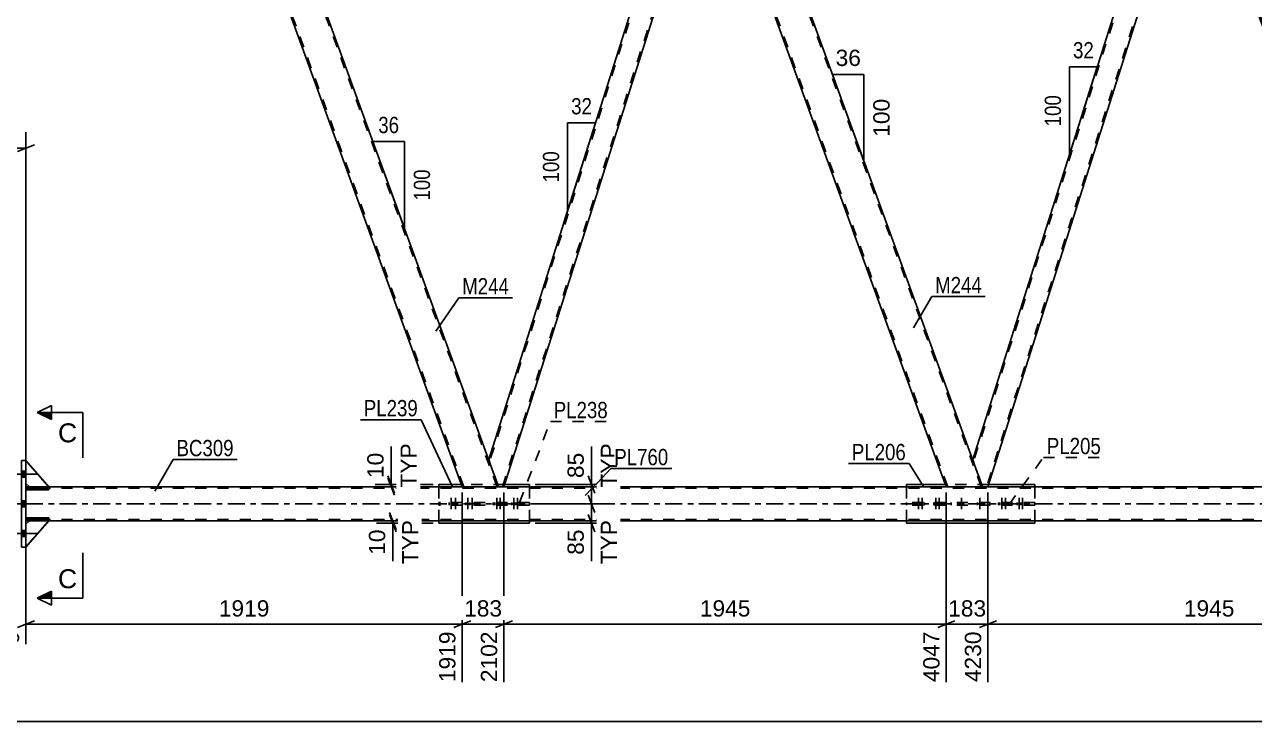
# Model space of a CAD drawing. Header units: millimetres. Extents: x -88 to 753, y -403 to 191.
# Drawn here: x 43.5 to 259.8, y -163.3 to -40.7 of the extents above; entities that cross this region are included whole.
import ezdxf

# ---------------------------------------------------------------- set-up
doc = ezdxf.new("R2010")
doc.units = ezdxf.units.MM
doc.linetypes.add('DXK_LINE_DOT2', pattern=[3.9198, 1.9599, -1.9599])
doc.linetypes.add('DXK_LINE_DOT3', pattern=[5.9187, 2.979, -0.9799, 0.9799, -0.9799])
doc.styles.add('Arial', font='arial.ttf', dxfattribs={"height": 0.2})
doc.styles.add('Arial Narrow', font='ARIALN.TTF', dxfattribs={"height": 0.2})

# ---------------------------------------------------------------- blocks, each defined once
blk = doc.blocks.new('Part-317404679-3032 - 2929')
at = {"color": 2, "linetype": 'Continuous'}
for p, q in [((120.32, -121.6), (116.32, -121.6)), ((116.32, -122), (116.32, -121.6)), ((132.31, -121.6), (127.92, -121.6)), ((132.31, -122), (132.31, -121.6)), ((116.32, -128.4), (116.32, -128)), ((116.32, -128.4), (132.31, -128.4)), ((132.31, -128.4), (132.31, -128))]:
    blk.add_line(p, q, dxfattribs=at)
at = {"color": 7, "linetype": 'DXK_LINE_DOT2'}
for p, q in [((116.32, -128), (116.32, -122)), ((127.92, -121.6), (120.32, -121.6)), ((132.31, -128), (132.31, -122))]:
    blk.add_line(p, q, dxfattribs=at)
blk = doc.blocks.new('Part-317404679-3264 - 2929')
at = {"color": 7, "linetype": 'DXK_LINE_DOT2'}
for p, q in [((43.72, -121.4), (43.72, -117.4)), ((43.72, -117.4), (47.72, -122)), ((44.32, -122), (43.72, -121.4)), ((47.72, -122), (44.32, -122))]:
    blk.add_line(p, q, dxfattribs=at)
blk = doc.blocks.new('Bolt-317404679-3001 - 2929')
at = {"color": 1, "linetype": 'DXK_LINE_DOT2'}
for p, q in [((118.17, -124.76), (118.17, -125.24)), ((118.53, -123.96), (118.53, -126.96)), ((118.89, -124.76), (118.89, -125.24)), ((118.9, -124.76), (118.9, -125.24)), ((119.26, -123.96), (119.26, -126.96)), ((119.62, -124.76), (119.62, -125.24)), ((121.09, -124.76), (121.09, -125.24)), ((121.45, -123.96), (121.45, -126.96)), ((121.81, -124.76), (121.81, -125.24)), ((121.82, -124.76), (121.82, -125.24)), ((122.18, -123.96), (122.18, -126.96)), ((122.54, -124.76), (122.54, -125.24))]:
    blk.add_line(p, q, dxfattribs=at)
blk = doc.blocks.new('Part-317404679-3027 - 2929')
at = {"color": 2, "linetype": 'Continuous'}
for p, q in [((44.32, -122), (43.72, -122)), ((120.46, -122), (47.72, -122)), ((205.6, -122), (126.85, -122)), ((290.73, -122), (211.98, -122)), ((44.32, -128), (43.72, -128)), ((651.66, -128), (47.72, -128))]:
    blk.add_line(p, q, dxfattribs=at)
at = {"color": 7, "linetype": 'DXK_LINE_DOT2'}
for p, q in [((43.72, -128), (43.72, -122)), ((651.66, -122.24), (43.72, -122.24)), ((47.72, -122), (44.32, -122)), ((126.85, -122), (120.46, -122)), ((211.98, -122), (205.6, -122)), ((651.66, -127.76), (43.72, -127.76)), ((47.72, -128), (44.32, -128))]:
    blk.add_line(p, q, dxfattribs=at)
at = {"color": 7, "linetype": 'DXK_LINE_DOT3'}
blk.add_line((43.72, -125), (651.66, -125), dxfattribs=at)
blk = doc.blocks.new('Bolt-317404679-3160 - 2929')
at = {"color": 1, "linetype": 'DXK_LINE_DOT2'}
for p, q in [((200.37, -124.76), (200.37, -125.24)), ((200.73, -123.96), (200.73, -126.96)), ((200.97, -124.76), (200.97, -125.24)), ((201.09, -124.76), (201.09, -125.24)), ((201.33, -123.96), (201.33, -126.96)), ((201.69, -124.76), (201.69, -125.24)), ((203.39, -124.76), (203.39, -125.24)), ((203.75, -123.96), (203.75, -126.96)), ((203.99, -124.76), (203.99, -125.24)), ((204.11, -124.76), (204.11, -125.24)), ((204.35, -123.96), (204.35, -126.96)), ((204.71, -124.76), (204.71, -125.24))]:
    blk.add_line(p, q, dxfattribs=at)
blk = doc.blocks.new('Bolt-317404679-3161 - 2929')
at = {"color": 1, "linetype": 'DXK_LINE_DOT2'}
for p, q in [((207.91, -124.76), (207.91, -125.24)), ((207.91, -124.76), (207.91, -125.24)), ((208.27, -123.96), (208.27, -126.96)), ((208.27, -123.96), (208.27, -126.96)), ((208.63, -124.76), (208.63, -125.24)), ((208.63, -124.76), (208.63, -125.24)), ((211.11, -124.76), (211.11, -125.24)), ((211.11, -124.76), (211.11, -125.24)), ((211.47, -123.96), (211.47, -126.96)), ((211.47, -123.96), (211.47, -126.96)), ((211.83, -124.76), (211.83, -125.24)), ((211.83, -124.76), (211.83, -125.24))]:
    blk.add_line(p, q, dxfattribs=at)
blk = doc.blocks.new('Part-317404679-3172 - 2929')
at = {"color": 7, "linetype": 'DXK_LINE_DOT2'}
for p, q in [((132.31, -124.76), (116.32, -124.76)), ((116.32, -124.76), (116.32, -125.24)), ((132.31, -125.24), (116.32, -125.24)), ((122.82, -124.76), (122.82, -125.24)), ((125.91, -125.24), (125.91, -124.76)), ((132.31, -124.76), (132.31, -125.24))]:
    blk.add_line(p, q, dxfattribs=at)
blk = doc.blocks.new('Part-317404679-3188 - 2929')
at = {"color": 7, "linetype": 'DXK_LINE_DOT2'}
for p, q in [((221.17, -124.76), (198.57, -124.76)), ((198.57, -124.76), (198.57, -125.24)), ((221.17, -125.24), (198.57, -125.24)), ((204.98, -124.76), (204.98, -125.24)), ((206.47, -125.24), (206.47, -124.76)), ((213.27, -125.24), (213.27, -124.76)), ((214.76, -125.24), (214.76, -124.76)), ((221.17, -124.76), (221.17, -125.24))]:
    blk.add_line(p, q, dxfattribs=at)
blk = doc.blocks.new('Part-317404679-3189 - 2929')
at = {"color": 7, "linetype": 'DXK_LINE_DOT2'}
for p, q in [((44.32, -128), (43.72, -128.6)), ((43.72, -132.6), (47.72, -128)), ((43.72, -128.6), (43.72, -132.6)), ((47.72, -128), (44.32, -128))]:
    blk.add_line(p, q, dxfattribs=at)
blk = doc.blocks.new('Part-317404679-3201 - 2929')
at = {"color": 7, "linetype": 'DXK_LINE_DOT2'}
for p, q in [((47.72, -122.24), (43.72, -122.24)), ((43.72, -122.24), (43.72, -122.56)), ((43.72, -122.56), (47.72, -122.56)), ((44.32, -122.56), (44.32, -122.24)), ((47.72, -122.56), (47.72, -122.24))]:
    blk.add_line(p, q, dxfattribs=at)
blk = doc.blocks.new('Part-317404679-3202 - 2929')
at = {"color": 7, "linetype": 'DXK_LINE_DOT2'}
for p, q in [((47.72, -127.44), (43.72, -127.44)), ((43.72, -127.44), (43.72, -127.76)), ((44.32, -127.76), (44.32, -127.44)), ((47.72, -127.76), (47.72, -127.44)), ((43.72, -127.76), (47.72, -127.76))]:
    blk.add_line(p, q, dxfattribs=at)
blk = doc.blocks.new('Part-317404679-3384 - 2929')
at = {"color": 2, "linetype": 'Continuous'}
for p, q in [((290.73, -122), (247.42, -3)), ((247.42, -3), (253.8, -3)), ((297.12, -122), (253.8, -3)), ((297.08, -122), (290.73, -122)), ((297.12, -122), (297.08, -122))]:
    blk.add_line(p, q, dxfattribs=at)
at = {"color": 7, "linetype": 'DXK_LINE_DOT2'}
for p, q in [((290.99, -122), (247.67, -3)), ((296.86, -122), (253.55, -3))]:
    blk.add_line(p, q, dxfattribs=at)
blk = doc.blocks.new('Bolt-317404679-3224 - 2929')
at = {"color": 1, "linetype": 'DXK_LINE_DOT2'}
for p, q in [((215.03, -124.76), (215.03, -125.24)), ((215.39, -123.96), (215.39, -126.96)), ((215.63, -124.76), (215.63, -125.24)), ((215.75, -124.76), (215.75, -125.24)), ((215.99, -123.96), (215.99, -126.96)), ((216.35, -124.76), (216.35, -125.24)), ((218.05, -124.76), (218.05, -125.24)), ((218.41, -123.96), (218.41, -126.96)), ((218.65, -124.76), (218.65, -125.24)), ((218.77, -124.76), (218.77, -125.24)), ((219.01, -123.96), (219.01, -126.96)), ((219.37, -124.76), (219.37, -125.24))]:
    blk.add_line(p, q, dxfattribs=at)
blk = doc.blocks.new('Part-317404679-3261 - 2929')
at = {"color": 2, "linetype": 'Continuous'}
for p, q in [((47.72, -122.24), (43.72, -122.24)), ((43.72, -122.24), (43.72, -122.56)), ((47.72, -122.56), (43.72, -122.56)), ((47.72, -122.48), (47.72, -122.24)), ((47.72, -122.56), (47.72, -122.48))]:
    blk.add_line(p, q, dxfattribs=at)
at = {"color": 7, "linetype": 'DXK_LINE_DOT2'}
for p, q in [((44.32, -122.56), (44.32, -122.24)), ((47.72, -122.48), (47.72, -122.48))]:
    blk.add_line(p, q, dxfattribs=at)
blk = doc.blocks.new('Part-317404679-3262 - 2929')
at = {"color": 2, "linetype": 'Continuous'}
for p, q in [((47.72, -127.44), (43.72, -127.44)), ((43.72, -127.44), (43.72, -127.76)), ((47.72, -127.52), (47.72, -127.44)), ((47.72, -127.76), (47.72, -127.52)), ((47.72, -127.76), (43.72, -127.76))]:
    blk.add_line(p, q, dxfattribs=at)
at = {"color": 7, "linetype": 'DXK_LINE_DOT2'}
for p, q in [((44.32, -127.76), (44.32, -127.44)), ((47.72, -127.52), (47.72, -127.52))]:
    blk.add_line(p, q, dxfattribs=at)
blk = doc.blocks.new('Part-317404679-3304 - 2929')
at = {"color": 2, "linetype": 'Continuous'}
for p, q in [((205.6, -122), (162.29, -3)), ((162.29, -3), (168.67, -3)), ((211.98, -122), (168.67, -3)), ((211.94, -122), (205.6, -122)), ((211.98, -122), (211.94, -122))]:
    blk.add_line(p, q, dxfattribs=at)
at = {"color": 7, "linetype": 'DXK_LINE_DOT2'}
for p, q in [((205.85, -122), (162.54, -3)), ((211.73, -122), (168.41, -3))]:
    blk.add_line(p, q, dxfattribs=at)
blk = doc.blocks.new('Part-317404679-3430 - 2929')
at = {"color": 2, "linetype": 'Continuous'}
for p, q in [((246.47, -3), (210.25, -117.23)), ((249.15, -7.77), (212.93, -122))]:
    blk.add_line(p, q, dxfattribs=at)
at = {"color": 7, "linetype": 'DXK_LINE_DOT2'}
for p, q in [((246.72, -3), (210.38, -117.6)), ((247.42, -3), (246.47, -3)), ((247.42, -3), (249.15, -7.77)), ((249.02, -7.4), (212.68, -122)), ((211.98, -122), (210.25, -117.23)), ((212.93, -122), (211.98, -122))]:
    blk.add_line(p, q, dxfattribs=at)
blk = doc.blocks.new('Part-317404679-3309 - 2929')
at = {"color": 2, "linetype": 'Continuous'}
for p, q in [((120.46, -122), (77.15, -3)), ((77.15, -3), (83.54, -3)), ((126.85, -122), (83.54, -3)), ((126.81, -122), (120.46, -122)), ((126.85, -122), (126.81, -122))]:
    blk.add_line(p, q, dxfattribs=at)
at = {"color": 7, "linetype": 'DXK_LINE_DOT2'}
for p, q in [((120.72, -122), (77.41, -3)), ((126.59, -122), (83.28, -3))]:
    blk.add_line(p, q, dxfattribs=at)
blk = doc.blocks.new('Part-317404679-3311 - 2929')
at = {"color": 2, "linetype": 'Continuous'}
for p, q in [((43.72, -117.4), (47.72, -122)), ((44.32, -122), (43.72, -121.4)), ((47.72, -122), (44.32, -122))]:
    blk.add_line(p, q, dxfattribs=at)
at = {"color": 7, "linetype": 'DXK_LINE_DOT2'}
blk.add_line((43.72, -121.4), (43.72, -117.4), dxfattribs=at)
blk = doc.blocks.new('Part-317404679-3313 - 2929')
at = {"color": 2, "linetype": 'Continuous'}
for p, q in [((44.32, -128), (43.72, -128.6)), ((43.72, -132.6), (47.72, -128)), ((47.72, -128), (44.32, -128))]:
    blk.add_line(p, q, dxfattribs=at)
at = {"color": 7, "linetype": 'DXK_LINE_DOT2'}
blk.add_line((43.72, -128.6), (43.72, -132.6), dxfattribs=at)
blk = doc.blocks.new('Part-317404679-3347 - 2929')
at = {"color": 2, "linetype": 'Continuous'}
for p, q in [((42.92, -132.6), (42.92, -117.4)), ((43.72, -117.4), (42.92, -117.4)), ((43.72, -132.6), (43.72, -117.4)), ((43.72, -132.6), (42.92, -132.6))]:
    blk.add_line(p, q, dxfattribs=at)
blk = doc.blocks.new('Part-317404679-3379 - 2929')
at = {"color": 2, "linetype": 'Continuous'}
for p, q in [((205.45, -121.6), (198.57, -121.6)), ((198.57, -122), (198.57, -121.6)), ((221.17, -121.6), (213.06, -121.6)), ((221.17, -122), (221.17, -121.6)), ((198.57, -128.4), (198.57, -128)), ((198.57, -128.4), (221.17, -128.4)), ((221.17, -128.4), (221.17, -128))]:
    blk.add_line(p, q, dxfattribs=at)
at = {"color": 7, "linetype": 'DXK_LINE_DOT2'}
for p, q in [((198.57, -128), (198.57, -122)), ((213.06, -121.6), (205.45, -121.6)), ((221.17, -128), (221.17, -122))]:
    blk.add_line(p, q, dxfattribs=at)
blk = doc.blocks.new('Part-317404679-3435 - 2929')
at = {"color": 2, "linetype": 'Continuous'}
for p, q in [((161.34, -3), (125.11, -117.23)), ((164.02, -7.77), (127.8, -122))]:
    blk.add_line(p, q, dxfattribs=at)
at = {"color": 7, "linetype": 'DXK_LINE_DOT2'}
for p, q in [((161.59, -3), (125.25, -117.6)), ((162.29, -3), (161.34, -3)), ((162.29, -3), (164.02, -7.77)), ((127.55, -122), (163.89, -7.4)), ((126.85, -122), (125.11, -117.23)), ((127.8, -122), (126.85, -122))]:
    blk.add_line(p, q, dxfattribs=at)
blk = doc.blocks.new('Bolt-317404679-3495 - 2929')
at = {"linetype": 'Continuous'}
for points in [[(43.72, -120.32), (43.72, -119.28), (42.92, -119.28), (42.92, -120.32)], [(43.72, -120.32), (43.72, -119.28), (42.92, -119.28), (42.92, -120.32)], [(43.72, -120.32), (43.72, -119.28), (42.92, -119.28), (42.92, -120.32)], [(43.72, -125.52), (43.72, -124.48), (42.92, -124.48), (42.92, -125.52)], [(43.72, -125.52), (43.72, -124.48), (42.92, -124.48), (42.92, -125.52)], [(43.72, -130.72), (43.72, -129.68), (42.92, -129.68), (42.92, -130.72)], [(43.72, -130.72), (43.72, -129.68), (42.92, -129.68), (42.92, -130.72)], [(43.72, -130.72), (43.72, -129.68), (42.92, -129.68), (42.92, -130.72)]]:
    blk.add_hatch(color=1, dxfattribs=at).paths.add_polyline_path(points)
at = {"color": 1, "linetype": 'Continuous'}
for p, q in [((41.52, -119.8), (45.72, -119.8)), ((41.52, -119.8), (45.72, -119.8)), ((41.52, -119.8), (45.72, -119.8)), ((42.92, -119.28), (43.72, -119.28)), ((42.92, -119.28), (43.72, -119.28)), ((42.92, -119.28), (43.72, -119.28)), ((42.92, -120.32), (43.72, -120.32)), ((42.92, -120.32), (43.72, -120.32)), ((42.92, -120.32), (43.72, -120.32)), ((41.52, -125), (45.72, -125)), ((41.52, -125), (45.72, -125)), ((42.92, -124.48), (43.72, -124.48)), ((42.92, -124.48), (43.72, -124.48)), ((42.92, -125.52), (43.72, -125.52)), ((42.92, -125.52), (43.72, -125.52)), ((42.92, -129.68), (43.72, -129.68)), ((42.92, -129.68), (43.72, -129.68)), ((42.92, -129.68), (43.72, -129.68)), ((41.52, -130.2), (45.72, -130.2)), ((41.52, -130.2), (45.72, -130.2)), ((41.52, -130.2), (45.72, -130.2)), ((42.92, -130.72), (43.72, -130.72)), ((42.92, -130.72), (43.72, -130.72)), ((42.92, -130.72), (43.72, -130.72))]:
    blk.add_line(p, q, dxfattribs=at)
blk = doc.blocks.new('Bolt-317404679-3512 - 2929')
at = {"color": 1, "linetype": 'DXK_LINE_DOT2'}
for p, q in [((126.17, -124.76), (126.17, -125.24)), ((126.53, -123.96), (126.53, -126.96)), ((126.77, -124.76), (126.77, -125.24)), ((126.89, -124.76), (126.89, -125.24)), ((127.13, -123.96), (127.13, -126.96)), ((127.49, -124.76), (127.49, -125.24)), ((129.19, -124.76), (129.19, -125.24)), ((129.55, -123.96), (129.55, -126.96)), ((129.79, -124.76), (129.79, -125.24)), ((129.91, -124.76), (129.91, -125.24)), ((130.15, -123.96), (130.15, -126.96)), ((130.51, -124.76), (130.51, -125.24))]:
    blk.add_line(p, q, dxfattribs=at)
blk = doc.blocks.new('AngleDimension-317404679-14918 - 2929')
at = {"color": 7, "linetype": 'Continuous'}
for p, q in [((139, -57.98), (143.9, -57.98)), ((139, -73.43), (143.9, -57.98)), ((139, -73.43), (139, -57.98)), ((138.35, -75.5), (139, -73.43))]:
    blk.add_line(p, q, dxfattribs=at)
at = {"color": 0}
for points in [[(143.88, -57.08), (143.88, -52.88), (139.02, -52.88), (139.02, -57.08)], [(138.1, -62.36), (133.9, -62.36), (133.9, -69.05), (138.1, -69.05)]]:
    blk.add_wipeout(points, dxfattribs=at)
at = {"color": 3, "style": 'Arial Narrow'}
blk.add_text('32', height=2.863, dxfattribs=at).set_placement((139.62, -56.48))
blk.add_text('100', height=2.863, rotation=90.0002, dxfattribs=at).set_placement((137.5, -68.45))
blk = doc.blocks.new('StraightDimension-317404679-4213 - 2929')
at = {"color": 7, "linetype": 'Continuous'}
for p, q in [((0.16, -4), (0.16, -64.84)), ((43.72, -121), (43.72, -59.59)), ((1.66, -61.84), (-1.34, -63.04)), ((0.16, -62.44), (43.72, -62.44)), ((42.22, -63.04), (45.22, -61.84))]:
    blk.add_line(p, q, dxfattribs=at)
at = {"color": 0}
blk.add_wipeout([(26.99, -61.69), (26.99, -57.49), (16.89, -57.49), (16.89, -61.69)], dxfattribs=at)
at = {"color": 3, "style": 'Arial'}
blk.add_text('1137', height=2.865, dxfattribs=at).set_placement((17.49, -61.09))
blk = doc.blocks.new('AngleDimension-317404679-14932 - 2929')
at = {"color": 7, "linetype": 'Continuous'}
for p, q in [((227.27, -48.12), (232.16, -48.12)), ((227.27, -63.56), (232.16, -48.12)), ((227.27, -63.56), (227.27, -48.12)), ((227.5, -62.81), (227.27, -63.56))]:
    blk.add_line(p, q, dxfattribs=at)
at = {"color": 0}
for points in [[(232.14, -47.22), (232.14, -43.02), (227.29, -43.02), (227.29, -47.22)], [(226.37, -52.5), (222.17, -52.5), (222.17, -59.18), (226.37, -59.18)]]:
    blk.add_wipeout(points, dxfattribs=at)
at = {"color": 3, "style": 'Arial Narrow'}
blk.add_text('32', height=2.863, dxfattribs=at).set_placement((227.89, -46.62))
blk.add_text('100', height=2.863, rotation=90.0002, dxfattribs=at).set_placement((225.77, -58.58))
blk = doc.blocks.new('StraightDimension-317404679-4196 - 2929')
at = {"color": 7, "linetype": 'Continuous'}
for p, q in [((107.37, -120.1), (108.57, -123.1)), ((108.57, -123.5), (107.37, -120.5)), ((115.32, -121.6), (105.12, -121.6)), ((115.32, -122), (105.12, -122)), ((107.97, -122), (107.97, -121.6))]:
    blk.add_line(p, q, dxfattribs=at)
at = {"color": 0}
blk.add_wipeout([(107.22, -115.43), (103.02, -115.43), (103.02, -121.07), (107.22, -121.07)], dxfattribs=at)
at = {"color": 7, "linetype": 'Continuous'}
blk.add_line((107.97, -121.6), (107.97, -114.9), dxfattribs=at)
at = {"color": 3, "style": 'Arial'}
blk.add_text('10', height=2.865, rotation=90.0002, dxfattribs=at).set_placement((106.62, -120.47))
at = {"color": 0, "linetype": 'Continuous'}
blk.add_wipeout([(113.07, -113.76), (108.87, -113.76), (108.87, -122.74), (113.07, -122.74)], dxfattribs=at)
at = {"color": 7, "linetype": 'Continuous'}
blk.add_line((107.97, -121.6), (107.97, -114.9), dxfattribs=at)
at = {"color": 3, "linetype": 'Continuous', "style": 'Arial'}
blk.add_text('TYP', height=2.865, rotation=90.0002, dxfattribs=at).set_placement((112.47, -122.14))
blk = doc.blocks.new('StraightDimension-317404679-4238 - 2929')
at = {"color": 7, "linetype": 'Continuous'}
blk.add_line((-0.64, -163.28), (664.56, -163.28), dxfattribs=at)
blk = doc.blocks.new('AngleDimension-317404679-4331 - 2929')
at = {"color": 7, "linetype": 'Continuous'}
for p, q in [((191.12, -49.47), (185.58, -49.47)), ((191.12, -64.69), (185.58, -49.47)), ((191.12, -64.69), (191.12, -49.47)), ((191.58, -65.94), (191.12, -64.69))]:
    blk.add_line(p, q, dxfattribs=at)
at = {"color": 0}
for points in [[(191.18, -48.57), (191.18, -44.37), (185.53, -44.37), (185.53, -48.57)], [(196.22, -53.15), (192.02, -53.15), (192.02, -61.02), (196.22, -61.02)]]:
    blk.add_wipeout(points, dxfattribs=at)
at = {"color": 3, "style": 'Arial'}
blk.add_text('36', height=2.865, dxfattribs=at).set_placement((186.13, -47.97))
blk.add_text('100', height=2.865, rotation=90.0002, dxfattribs=at).set_placement((195.62, -60.42))
blk = doc.blocks.new('StraightDimension-317404679-8370 - 2929')
at = {"color": 7, "linetype": 'Continuous'}
for p, q in [((120.46, -123), (120.46, -156.37)), ((43.72, -129), (43.72, -149.7)), ((45.22, -145.58), (42.22, -146.78)), ((43.72, -146.18), (120.46, -146.18)), ((118.96, -146.78), (121.96, -145.58))]:
    blk.add_line(p, q, dxfattribs=at)
at = {"color": 0}
blk.add_wipeout([(87.14, -145.43), (87.14, -141.23), (77.04, -141.23), (77.04, -145.43)], dxfattribs=at)
at = {"color": 0, "linetype": 'Continuous'}
for points in [[(43.12, -146.88), (38.92, -146.88), (38.92, -150.3), (43.12, -150.3)], [(119.86, -146.88), (115.66, -146.88), (115.66, -156.97), (119.86, -156.97)]]:
    blk.add_wipeout(points, dxfattribs=at)
at = {"color": 3, "style": 'Arial'}
blk.add_text('1919', height=2.865, dxfattribs=at).set_placement((77.64, -144.83))
at = {"color": 3, "linetype": 'Continuous', "style": 'Arial'}
for s, height, p in [('0', 2.87, (42.52, -149.7)), ('1919', 2.865, (119.26, -156.37))]:
    blk.add_text(s, height=height, rotation=90.0002, dxfattribs=at).set_placement(p)
blk = doc.blocks.new('StraightDimension-317404679-3834 - 2929')
at = {"color": 7, "linetype": 'Continuous'}
for p, q in [((133.31, -125), (145.59, -125)), ((142.59, -123.5), (143.79, -126.5)), ((143.19, -128.4), (143.19, -125)), ((143.79, -129.9), (142.59, -126.9)), ((133.31, -128.4), (145.59, -128.4))]:
    blk.add_line(p, q, dxfattribs=at)
at = {"color": 0}
blk.add_wipeout([(142.44, -128.92), (138.24, -128.92), (138.24, -134.57), (142.44, -134.57)], dxfattribs=at)
at = {"color": 7, "linetype": 'Continuous'}
blk.add_line((143.19, -128.4), (143.19, -135.1), dxfattribs=at)
at = {"color": 3, "style": 'Arial'}
blk.add_text('85', height=2.865, rotation=90.0002, dxfattribs=at).set_placement((141.84, -133.97))
at = {"color": 0, "linetype": 'Continuous'}
blk.add_wipeout([(148.29, -127.26), (144.09, -127.26), (144.09, -136.24), (148.29, -136.24)], dxfattribs=at)
at = {"color": 7, "linetype": 'Continuous'}
blk.add_line((143.19, -128.4), (143.19, -135.1), dxfattribs=at)
at = {"color": 3, "linetype": 'Continuous', "style": 'Arial'}
blk.add_text('TYP', height=2.865, rotation=90.0002, dxfattribs=at).set_placement((147.69, -135.64))
blk = doc.blocks.new('StraightDimension-317404679-8367 - 2929')
at = {"color": 7, "linetype": 'Continuous'}
for p, q in [((205.6, -123), (205.6, -156.37)), ((212.93, -123), (212.93, -156.37)), ((204.1, -146.78), (207.1, -145.58)), ((205.6, -146.18), (212.93, -146.18)), ((214.43, -145.58), (211.43, -146.78))]:
    blk.add_line(p, q, dxfattribs=at)
at = {"color": 0}
blk.add_wipeout([(213.2, -145.43), (213.2, -141.23), (205.33, -141.23), (205.33, -145.43)], dxfattribs=at)
at = {"color": 0, "linetype": 'Continuous'}
blk.add_wipeout([(212.33, -146.88), (208.13, -146.88), (208.13, -156.97), (212.33, -156.97)], dxfattribs=at)
at = {"color": 3, "style": 'Arial'}
blk.add_text('183', height=2.865, dxfattribs=at).set_placement((205.93, -144.83))
at = {"color": 3, "linetype": 'Continuous', "style": 'Arial'}
blk.add_text('4230', height=2.865, rotation=90.0002, dxfattribs=at).set_placement((211.73, -156.37))
blk = doc.blocks.new('StraightDimension-317404679-4179 - 2929')
at = {"color": 7, "linetype": 'Continuous'}
for p, q in [((107.65, -126.5), (108.85, -129.5)), ((108.85, -129.9), (107.65, -126.9)), ((115.32, -128), (105.4, -128)), ((115.32, -128.4), (105.4, -128.4)), ((108.25, -128.4), (108.25, -128))]:
    blk.add_line(p, q, dxfattribs=at)
at = {"color": 0}
blk.add_wipeout([(107.5, -128.92), (103.3, -128.92), (103.3, -134.57), (107.5, -134.57)], dxfattribs=at)
at = {"color": 7, "linetype": 'Continuous'}
blk.add_line((108.25, -128.4), (108.25, -135.1), dxfattribs=at)
at = {"color": 3, "style": 'Arial'}
blk.add_text('10', height=2.865, rotation=90.0002, dxfattribs=at).set_placement((106.9, -133.97))
at = {"color": 0, "linetype": 'Continuous'}
blk.add_wipeout([(113.35, -127.26), (109.15, -127.26), (109.15, -136.24), (113.35, -136.24)], dxfattribs=at)
at = {"color": 7, "linetype": 'Continuous'}
blk.add_line((108.25, -128.4), (108.25, -135.1), dxfattribs=at)
at = {"color": 3, "linetype": 'Continuous', "style": 'Arial'}
blk.add_text('TYP', height=2.865, rotation=90.0002, dxfattribs=at).set_placement((112.75, -135.64))
blk = doc.blocks.new('StraightDimension-317404679-3825 - 2929')
at = {"color": 7, "linetype": 'Continuous'}
for p, q in [((142.59, -120.1), (143.79, -123.1)), ((133.31, -121.6), (145.59, -121.6)), ((143.19, -125), (143.19, -121.6)), ((133.31, -125), (145.59, -125)), ((143.79, -126.5), (142.59, -123.5))]:
    blk.add_line(p, q, dxfattribs=at)
at = {"color": 0}
blk.add_wipeout([(142.44, -115.43), (138.24, -115.43), (138.24, -121.07), (142.44, -121.07)], dxfattribs=at)
at = {"color": 7, "linetype": 'Continuous'}
blk.add_line((143.19, -121.6), (143.19, -114.9), dxfattribs=at)
at = {"color": 3, "style": 'Arial'}
blk.add_text('85', height=2.865, rotation=90.0002, dxfattribs=at).set_placement((141.84, -120.47))
at = {"color": 0, "linetype": 'Continuous'}
blk.add_wipeout([(148.29, -113.76), (144.09, -113.76), (144.09, -122.74), (148.29, -122.74)], dxfattribs=at)
at = {"color": 7, "linetype": 'Continuous'}
blk.add_line((143.19, -121.6), (143.19, -114.9), dxfattribs=at)
at = {"color": 3, "linetype": 'Continuous', "style": 'Arial'}
blk.add_text('TYP', height=2.865, rotation=90.0002, dxfattribs=at).set_placement((147.69, -122.14))
blk = doc.blocks.new('StraightDimension-317404679-8366 - 2929')
at = {"color": 7, "linetype": 'Continuous'}
for p, q in [((212.93, -123), (212.93, -156.37)), ((290.73, -123), (290.73, -156.37)), ((214.43, -145.58), (211.43, -146.78)), ((212.93, -146.18), (290.73, -146.18)), ((289.23, -146.78), (292.23, -145.58))]:
    blk.add_line(p, q, dxfattribs=at)
at = {"color": 0}
blk.add_wipeout([(256.88, -145.43), (256.88, -141.23), (246.78, -141.23), (246.78, -145.43)], dxfattribs=at)
at = {"color": 0, "linetype": 'Continuous'}
blk.add_wipeout([(290.13, -146.88), (285.93, -146.88), (285.93, -156.97), (290.13, -156.97)], dxfattribs=at)
at = {"color": 3, "style": 'Arial'}
blk.add_text('1945', height=2.865, dxfattribs=at).set_placement((247.38, -144.83))
at = {"color": 3, "linetype": 'Continuous', "style": 'Arial'}
blk.add_text('6175', height=2.865, rotation=90.0002, dxfattribs=at).set_placement((289.53, -156.37))
blk = doc.blocks.new('StraightDimension-317404679-8368 - 2929')
at = {"color": 7, "linetype": 'Continuous'}
for p, q in [((127.8, -123), (127.8, -156.37)), ((205.6, -123), (205.6, -156.37)), ((129.3, -145.58), (126.3, -146.78)), ((127.8, -146.18), (205.6, -146.18)), ((204.1, -146.78), (207.1, -145.58))]:
    blk.add_line(p, q, dxfattribs=at)
at = {"color": 0}
blk.add_wipeout([(171.74, -145.43), (171.74, -141.23), (161.65, -141.23), (161.65, -145.43)], dxfattribs=at)
at = {"color": 0, "linetype": 'Continuous'}
blk.add_wipeout([(205, -146.88), (200.8, -146.88), (200.8, -156.97), (205, -156.97)], dxfattribs=at)
at = {"color": 3, "style": 'Arial'}
blk.add_text('1945', height=2.865, dxfattribs=at).set_placement((162.25, -144.83))
at = {"color": 3, "linetype": 'Continuous', "style": 'Arial'}
blk.add_text('4047', height=2.865, rotation=90.0002, dxfattribs=at).set_placement((204.4, -156.37))
blk = doc.blocks.new('StraightDimension-317404679-8369 - 2929')
at = {"color": 7, "linetype": 'Continuous'}
for p, q in [((120.46, -123), (120.46, -156.37)), ((127.8, -123), (127.8, -156.37)), ((118.96, -146.78), (121.96, -145.58)), ((120.46, -146.18), (127.8, -146.18)), ((129.3, -145.58), (126.3, -146.78))]:
    blk.add_line(p, q, dxfattribs=at)
at = {"color": 0}
blk.add_wipeout([(128.07, -145.43), (128.07, -141.23), (120.19, -141.23), (120.19, -145.43)], dxfattribs=at)
at = {"color": 0, "linetype": 'Continuous'}
blk.add_wipeout([(127.2, -146.88), (123, -146.88), (123, -156.97), (127.2, -156.97)], dxfattribs=at)
at = {"color": 3, "style": 'Arial'}
blk.add_text('183', height=2.865, dxfattribs=at).set_placement((120.79, -144.83))
at = {"color": 3, "linetype": 'Continuous', "style": 'Arial'}
blk.add_text('2102', height=2.865, rotation=90.0002, dxfattribs=at).set_placement((126.6, -156.37))
blk = doc.blocks.new('AngleDimension-317404679-14904 - 2929')
at = {"color": 7, "linetype": 'Continuous'}
for p, q in [((109.08, -73.19), (104.75, -61.28)), ((110.29, -61.28), (104.75, -61.28)), ((110.29, -76.51), (104.75, -61.28)), ((110.29, -76.51), (110.29, -61.28))]:
    blk.add_line(p, q, dxfattribs=at)
at = {"color": 0}
for points in [[(109.95, -60.38), (109.95, -56.18), (105.09, -56.18), (105.09, -60.38)], [(115.39, -65.55), (111.19, -65.55), (111.19, -72.24), (115.39, -72.24)]]:
    blk.add_wipeout(points, dxfattribs=at)
at = {"color": 3, "style": 'Arial Narrow'}
blk.add_text('36', height=2.863, dxfattribs=at).set_placement((105.69, -59.78))
blk.add_text('100', height=2.863, rotation=90.0002, dxfattribs=at).set_placement((114.79, -71.64))
blk = doc.blocks.new('Mark-317404679-3023 - 2929')
at = {"color": 0}
blk.add_wipeout([(80.26, -116.62), (80.26, -113.62), (70.21, -113.62), (70.21, -116.62)], dxfattribs=at)
blk.add_wipeout([(80.26, -116.62), (80.26, -113.62), (70.21, -113.62), (70.21, -116.62)], dxfattribs=at)
at = {"color": 30, "linetype": 'Continuous'}
for p, q in [((66.36, -122.79), (69.61, -117.22)), ((69.61, -117.22), (80.86, -117.22))]:
    blk.add_line(p, q, dxfattribs=at)
at = {"color": 3, "style": 'Arial Narrow'}
blk.add_text('BC309', height=2.863, dxfattribs=at).set_placement((70.21, -116.62))
blk = doc.blocks.new('Mark-317404679-3028 - 2929')
at = {"color": 0}
blk.add_wipeout([(112.65, -109.6), (112.65, -106.6), (103.15, -106.6), (103.15, -109.6)], dxfattribs=at)
blk.add_wipeout([(112.65, -109.6), (112.65, -106.6), (103.15, -106.6), (103.15, -109.6)], dxfattribs=at)
at = {"color": 30, "linetype": 'Continuous'}
for p in [(102.55, -110.2), (118.68, -121.89)]:
    blk.add_line(p, (113.25, -110.2), dxfattribs=at)
at = {"color": 3, "style": 'Arial Narrow'}
blk.add_text('PL239', height=2.863, dxfattribs=at).set_placement((103.15, -109.6))
blk = doc.blocks.new('Mark-317404679-3168 - 2929')
at = {"color": 0}
blk.add_wipeout([(146.07, -109.93), (146.07, -106.93), (136.56, -106.93), (136.56, -109.93)], dxfattribs=at)
blk.add_wipeout([(146.07, -109.93), (146.07, -106.93), (136.56, -106.93), (136.56, -109.93)], dxfattribs=at)
at = {"color": 30, "linetype": 'DXK_LINE_DOT2'}
for p, q in [((130.52, -124.76), (135.96, -110.53)), ((135.96, -110.53), (146.67, -110.53))]:
    blk.add_line(p, q, dxfattribs=at)
at = {"color": 3, "style": 'Arial Narrow'}
blk.add_text('PL238', height=2.863, dxfattribs=at).set_placement((136.56, -109.93))
blk = doc.blocks.new('Mark-317404679-3184 - 2929')
at = {"color": 0}
blk.add_wipeout([(232.8, -116.26), (232.8, -113.26), (223.29, -113.26), (223.29, -116.26)], dxfattribs=at)
blk.add_wipeout([(232.8, -116.26), (232.8, -113.26), (223.29, -113.26), (223.29, -116.26)], dxfattribs=at)
at = {"color": 30, "linetype": 'DXK_LINE_DOT2'}
for p, q in [((216.64, -125.13), (222.69, -116.86)), ((222.69, -116.86), (233.4, -116.86))]:
    blk.add_line(p, q, dxfattribs=at)
at = {"color": 3, "style": 'Arial Narrow'}
blk.add_text('PL205', height=2.863, dxfattribs=at).set_placement((223.29, -116.26))
blk = doc.blocks.new('Mark-317404679-3300 - 2929')
at = {"color": 0}
blk.add_wipeout([(211.86, -87.95), (211.86, -84.95), (203.64, -84.95), (203.64, -87.95)], dxfattribs=at)
blk.add_wipeout([(211.86, -87.95), (211.86, -84.95), (203.64, -84.95), (203.64, -87.95)], dxfattribs=at)
at = {"color": 30, "linetype": 'Continuous'}
for p, q in [((199.82, -94.03), (203.04, -88.55)), ((203.04, -88.55), (212.46, -88.55))]:
    blk.add_line(p, q, dxfattribs=at)
at = {"color": 3, "style": 'Arial Narrow'}
blk.add_text('M244', height=2.863, dxfattribs=at).set_placement((203.64, -87.95))
blk = doc.blocks.new('Mark-317404679-3305 - 2929')
at = {"color": 0}
blk.add_wipeout([(128.68, -88.15), (128.68, -85.15), (120.45, -85.15), (120.45, -88.15)], dxfattribs=at)
blk.add_wipeout([(128.68, -88.15), (128.68, -85.15), (120.45, -85.15), (120.45, -88.15)], dxfattribs=at)
at = {"color": 30, "linetype": 'Continuous'}
for p, q in [((115.83, -94.63), (119.85, -88.75)), ((119.85, -88.75), (129.28, -88.75))]:
    blk.add_line(p, q, dxfattribs=at)
at = {"color": 3, "style": 'Arial Narrow'}
blk.add_text('M244', height=2.863, dxfattribs=at).set_placement((120.45, -88.15))
blk = doc.blocks.new('Mark-317404679-3375 - 2929')
at = {"color": 0}
blk.add_wipeout([(198.49, -117.33), (198.49, -114.33), (188.99, -114.33), (188.99, -117.33)], dxfattribs=at)
blk.add_wipeout([(198.49, -117.33), (198.49, -114.33), (188.99, -114.33), (188.99, -117.33)], dxfattribs=at)
at = {"color": 30, "linetype": 'Continuous'}
for p in [(188.39, -117.93), (201.61, -121.95)]:
    blk.add_line(p, (199.09, -117.93), dxfattribs=at)
at = {"color": 3, "style": 'Arial Narrow'}
blk.add_text('PL206', height=2.863, dxfattribs=at).set_placement((188.99, -117.33))
blk = doc.blocks.new('Mark-317404679-3527 - 2929')
at = {"color": 0, "linetype": 'Continuous'}
blk.add_wipeout([(156.7, -118.21), (156.7, -115.21), (147.2, -115.21), (147.2, -118.21)], dxfattribs=at)
blk.add_wipeout([(156.7, -118.21), (156.7, -115.21), (147.2, -115.21), (147.2, -118.21)], dxfattribs=at)
at = {"color": 30, "linetype": 'Continuous'}
for p, q in [((142.1, -123.55), (146.6, -118.81)), ((146.6, -118.81), (157.3, -118.81))]:
    blk.add_line(p, q, dxfattribs=at)
at = {"color": 3, "linetype": 'Continuous', "style": 'Arial Narrow'}
blk.add_text('PL760', height=2.863, dxfattribs=at).set_placement((147.2, -118.21))
blk = doc.blocks.new('SectionMark-317404679-4848 - 2929')
at = {"linetype": 'Continuous'}
for points in [[(48.22, -108.93), (48.22, -110.18), (45.72, -108.93)], [(48.22, -140.35), (48.22, -141.6), (45.72, -141.6)]]:
    blk.add_hatch(color=6, dxfattribs=at).paths.add_polyline_path(points)
at = {"color": 6, "linetype": 'Continuous'}
for p, q in [((45.72, -108.93), (48.22, -107.68)), ((48.22, -110.18), (48.22, -107.68)), ((53.72, -108.93), (45.72, -108.93)), ((45.72, -108.93), (48.22, -110.18)), ((45.72, -141.6), (48.22, -140.35)), ((48.22, -140.35), (48.22, -142.85)), ((53.72, -141.6), (45.72, -141.6)), ((48.22, -142.85), (45.72, -141.6))]:
    blk.add_line(p, q, dxfattribs=at)
at = {"color": 0, "linetype": 'Continuous'}
for points in [[(52.72, -114.18), (52.72, -110.68), (49.35, -110.68), (49.35, -114.18)], [(52.72, -139.85), (52.72, -136.35), (49.35, -136.35), (49.35, -139.85)]]:
    blk.add_wipeout(points, dxfattribs=at)
at = {"color": 6, "linetype": 'Continuous'}
for p, q in [((53.72, -108.93), (53.72, -116.93)), ((53.72, -141.6), (53.72, -133.6))]:
    blk.add_line(p, q, dxfattribs=at)
at = {"color": 3, "linetype": 'Continuous', "style": 'Arial'}
for p in [(49.35, -114.18), (49.35, -139.85)]:
    blk.add_text('C', height=3.34, dxfattribs=at).set_placement(p)

msp = doc.modelspace()

# ---------------------------------------------------------------- block references
for name in ['Part-317404679-3309 - 2929', 'Part-317404679-3435 - 2929', 'Part-317404679-3304 - 2929', 'Part-317404679-3430 - 2929', 'Part-317404679-3384 - 2929', 'Part-317404679-3347 - 2929', 'Part-317404679-3264 - 2929', 'Part-317404679-3311 - 2929', 'Bolt-317404679-3495 - 2929', 'Part-317404679-3027 - 2929', 'Part-317404679-3201 - 2929', 'Part-317404679-3261 - 2929', 'Part-317404679-3032 - 2929', 'Part-317404679-3379 - 2929', 'Part-317404679-3172 - 2929', 'Bolt-317404679-3001 - 2929', 'Bolt-317404679-3512 - 2929', 'Part-317404679-3188 - 2929', 'Bolt-317404679-3160 - 2929', 'Bolt-317404679-3161 - 2929', 'Bolt-317404679-3224 - 2929', 'Part-317404679-3202 - 2929', 'Part-317404679-3262 - 2929', 'Part-317404679-3189 - 2929', 'Part-317404679-3313 - 2929']:
    msp.add_blockref(name, (0, 0))

# ---------------------------------------------------------------- next in the draw order: block references
for name in ['StraightDimension-317404679-4213 - 2929', 'AngleDimension-317404679-14932 - 2929', 'AngleDimension-317404679-14918 - 2929', 'StraightDimension-317404679-4196 - 2929']:
    msp.add_blockref(name, (0, 0))

# ---------------------------------------------------------------- next in the draw order: block references
msp.add_blockref('StraightDimension-317404679-4238 - 2929', (0, 0))

# ---------------------------------------------------------------- next in the draw order: block references
for name in ['AngleDimension-317404679-4331 - 2929', 'AngleDimension-317404679-14904 - 2929', 'Mark-317404679-3305 - 2929', 'Mark-317404679-3300 - 2929', 'Mark-317404679-3028 - 2929', 'StraightDimension-317404679-8370 - 2929', 'StraightDimension-317404679-8367 - 2929', 'StraightDimension-317404679-3834 - 2929']:
    msp.add_blockref(name, (0, 0))

# ---------------------------------------------------------------- next in the draw order: block references
for name in ['SectionMark-317404679-4848 - 2929', 'Mark-317404679-3023 - 2929', 'StraightDimension-317404679-3825 - 2929', 'StraightDimension-317404679-8366 - 2929', 'StraightDimension-317404679-4179 - 2929']:
    msp.add_blockref(name, (0, 0))

# ---------------------------------------------------------------- next in the draw order: block references
for name in ['Mark-317404679-3184 - 2929', 'StraightDimension-317404679-8368 - 2929']:
    msp.add_blockref(name, (0, 0))

# ---------------------------------------------------------------- next in the draw order: block references
for name in ['Mark-317404679-3168 - 2929', 'Mark-317404679-3375 - 2929', 'StraightDimension-317404679-8369 - 2929']:
    msp.add_blockref(name, (0, 0))

# ---------------------------------------------------------------- next in the draw order: block references
msp.add_blockref('Mark-317404679-3527 - 2929', (0, 0))

doc.saveas('drawing.dxf')
